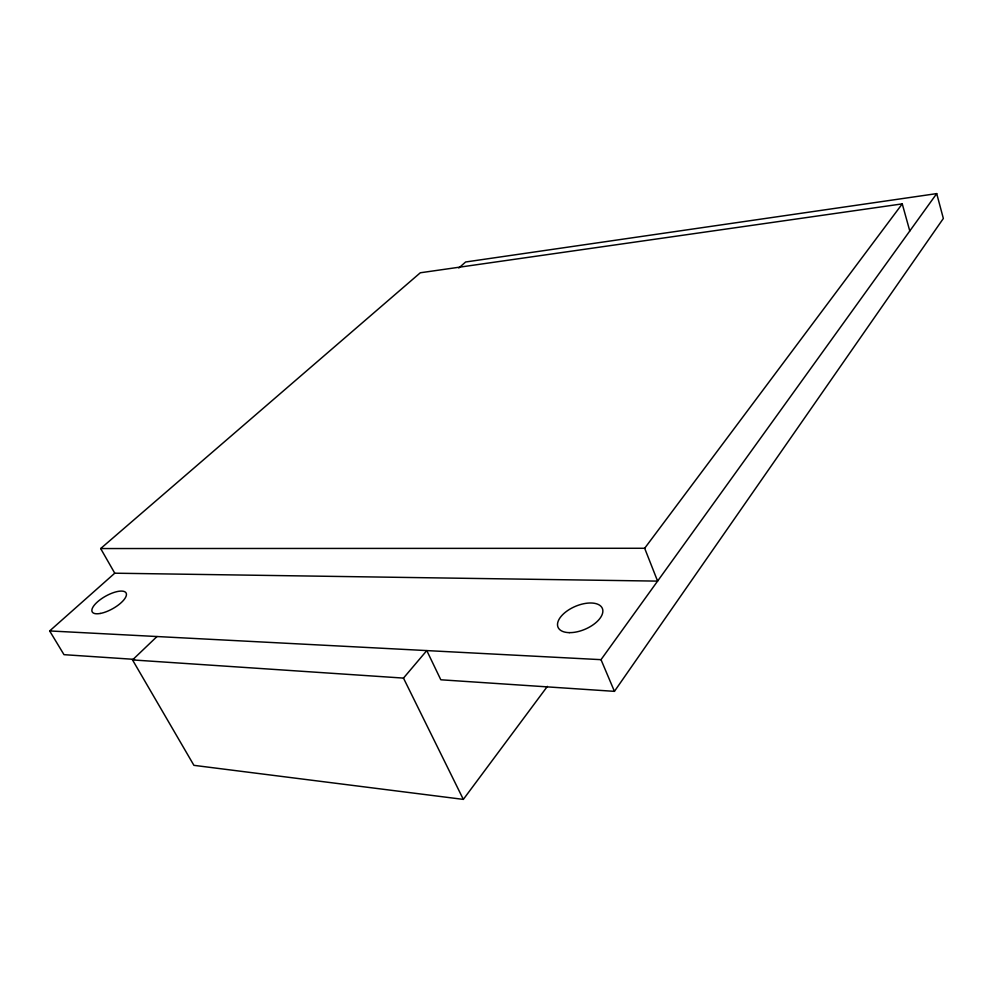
<?xml version="1.0" encoding="UTF-8"?>
<svg xmlns="http://www.w3.org/2000/svg" width="993" height="993" viewBox="0 0 993 993"><rect width="100%" height="100%" fill="white"/><g stroke="black" fill="none" stroke-linecap="round" stroke-linejoin="round"><path stroke-width="1.49" d="M547.391 686.374L463.334 799.39L193.92 765.342L132.516 659.923L403.481 678.095L426.779 650.589L440.818 679.783L614.431 691.351L943.35 218.472L936.709 193.61L465.618 261.991L458.828 267.998M134.576 659.377L63.999 654.672L49.65 630.94L601.013 659.662L936.709 193.61M644.668 548.273L657.602 581.116L114.754 573.197L100.665 548.558L644.668 548.273L902.252 203.875L909.787 230.984M132.516 659.923L156.993 636.538M49.65 630.94L114.754 573.197M100.665 548.558L420.312 272.777L902.252 203.875M403.481 678.095L463.334 799.39M601.013 659.662L614.431 691.351M100.256 613.463A19.388 7.187 -29.2 0 0 126.446 594.571A19.388 7.187 -29.2 0 0 100.814 599.226A19.388 7.187 -29.2 0 0 100.256 613.463M569.25 632.64A24.08 12.425 -23.1 0 0 602.863 610.794A24.08 12.425 -23.1 0 0 568.443 610.037A24.08 12.425 -23.1 0 0 569.25 632.64"/></g></svg>
